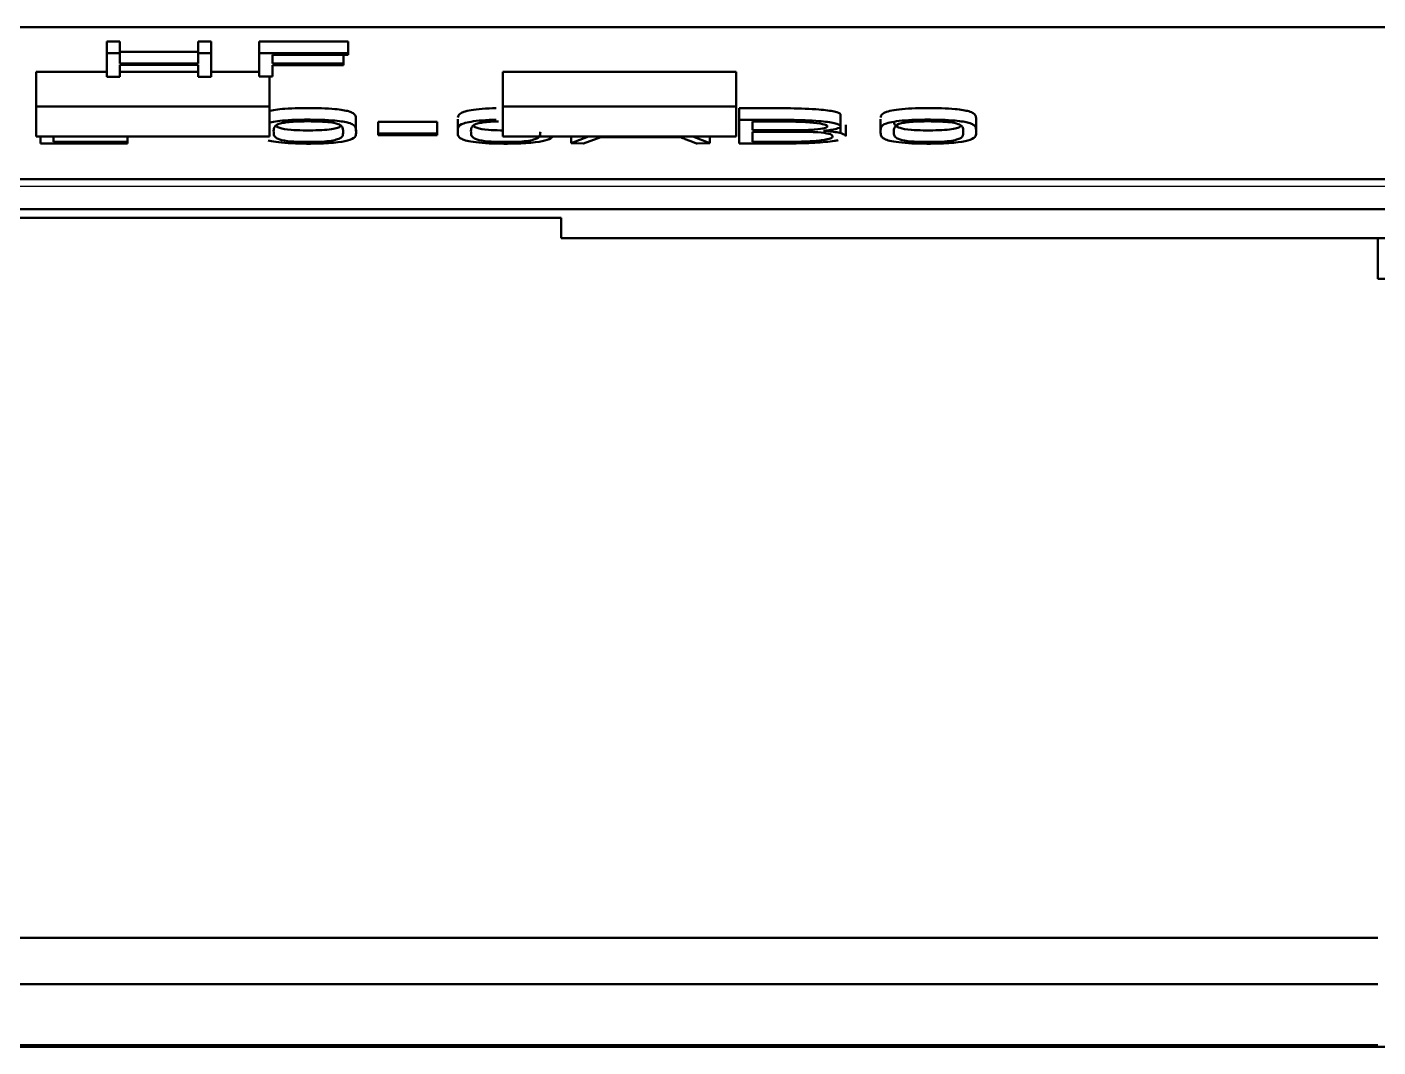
# Model space of a CAD drawing. Header units: millimetres. Extents: x 0 to 594, y 0 to 420.
# Drawn here: x 268.56 to 280.14, y 48.13 to 56.87 of the extents above; entities that cross this region are included whole.
import ezdxf

# ---------------------------------------------------------------- set-up
doc = ezdxf.new("R2010")
doc.units = ezdxf.units.MM
doc.layers.add('1', color=7, linetype='Continuous')

msp = doc.modelspace()

# ---------------------------------------------------------------- linework, layer by layer
at = {"layer": '1', "color": 7, "linetype": 'Continuous', "lineweight": 50}
for p, q in [((282.041, 56.866), (257.241, 56.866)), ((269.359, 56.742), (269.248, 56.742)), ((269.248, 56.643), (269.248, 56.742)), ((269.359, 56.643), (269.359, 56.742)), ((270.142, 56.742), (270.029, 56.742)), ((270.029, 56.643), (270.029, 56.742)), ((270.142, 56.643), (270.142, 56.742)), ((271.314, 56.742), (270.552, 56.742)), ((270.552, 56.643), (270.552, 56.742)), ((271.314, 56.643), (271.314, 56.742)), ((269.248, 56.643), (269.248, 56.44)), ((269.359, 56.643), (269.248, 56.643)), ((270.029, 56.654), (269.359, 56.654)), ((269.359, 56.555), (269.359, 56.643)), ((270.029, 56.643), (270.029, 56.555)), ((270.142, 56.643), (270.029, 56.643)), ((270.142, 56.44), (270.142, 56.643)), ((270.552, 56.643), (270.552, 56.441)), ((271.314, 56.643), (270.552, 56.643)), ((270.666, 56.554), (270.666, 56.629)), ((270.666, 56.629), (271.314, 56.629)), ((271.274, 56.554), (271.274, 56.629)), ((271.314, 56.629), (271.314, 56.643)), ((270.029, 56.555), (269.359, 56.555)), ((269.359, 56.44), (269.359, 56.541)), ((269.359, 56.541), (270.029, 56.541)), ((270.029, 56.541), (270.029, 56.44)), ((271.274, 56.554), (270.666, 56.554)), ((270.666, 56.441), (270.666, 56.54)), ((270.666, 56.54), (271.274, 56.54)), ((271.274, 56.54), (271.274, 56.554)), ((268.641, 56.184), (268.641, 56.482)), ((269.248, 56.482), (268.641, 56.482)), ((269.248, 56.44), (269.359, 56.44)), ((270.029, 56.482), (269.359, 56.482)), ((270.029, 56.44), (270.142, 56.44)), ((270.552, 56.482), (270.142, 56.482)), ((270.552, 56.441), (270.666, 56.441)), ((270.641, 56.184), (270.641, 56.441)), ((272.641, 56.184), (272.641, 56.482)), ((274.641, 56.482), (272.641, 56.482)), ((274.641, 56.184), (274.641, 56.482)), ((268.641, 56.184), (268.641, 55.928)), ((270.641, 56.184), (268.641, 56.184)), ((270.641, 55.928), (270.641, 56.184)), ((272.641, 56.184), (272.641, 55.928)), ((274.641, 56.184), (272.641, 56.184)), ((274.641, 55.928), (274.641, 56.184)), ((274.667, 56.071), (274.667, 56.171)), ((271.382, 55.973), (271.382, 56.073)), ((272.079, 56.053), (271.573, 56.053)), ((271.573, 55.953), (271.573, 56.053)), ((272.079, 55.953), (272.079, 56.053)), ((272.254, 56.077), (272.254, 55.977)), ((274.667, 55.868), (274.667, 56.071)), ((274.78, 56.057), (274.78, 55.983)), ((275.535, 55.952), (275.535, 56.115)), ((275.878, 56.077), (275.878, 55.977)), ((276.697, 55.973), (276.697, 56.073)), ((268.641, 55.928), (270.641, 55.928)), ((268.677, 55.928), (268.677, 55.868)), ((268.79, 55.883), (268.79, 55.928)), ((269.425, 55.883), (269.425, 55.928)), ((271.573, 55.953), (271.573, 55.939)), ((272.079, 55.953), (271.573, 55.953)), ((271.573, 55.939), (272.079, 55.939)), ((272.079, 55.939), (272.079, 55.953)), ((272.641, 55.928), (274.641, 55.928)), ((273.227, 55.872), (273.227, 55.928)), ((273.376, 55.928), (273.227, 55.872)), ((274.416, 55.872), (274.27, 55.928)), ((274.416, 55.872), (274.416, 55.928)), ((274.78, 55.969), (274.78, 55.883)), ((275.579, 55.93), (275.579, 56.029)), ((268.677, 55.868), (269.425, 55.868)), ((269.425, 55.883), (268.79, 55.883)), ((269.425, 55.868), (269.425, 55.883)), ((273.227, 55.872), (273.333, 55.867)), ((273.333, 55.867), (273.479, 55.922)), ((273.479, 55.922), (274.165, 55.922)), ((274.307, 55.867), (274.416, 55.872)), ((282.041, 55.562), (257.241, 55.562)), ((258.141, 55.306), (281.141, 55.306)), ((273.141, 55.232), (266.141, 55.232)), ((281.291, 55.056), (273.141, 55.056)), ((280.141, 54.708), (280.141, 55.056)), ((281.291, 54.708), (280.141, 54.708)), ((280.141, 49.063), (259.141, 49.063)), ((280.141, 48.667), (259.141, 48.667)), ((280.141, 48.144), (259.141, 48.144)), ((277.241, 48.129), (282.741, 48.129))]:
    msp.add_line(p, q, dxfattribs=at)
at = {"layer": '1', "color": 7, "linetype": 'Continuous', "lineweight": 25}
msp.add_line((282.141, 55.499), (257.141, 55.499), dxfattribs=at)
at = {"layer": '1', "color": 7, "linetype": 'Continuous', "lineweight": 50}
for points, knots in [([(270.893, 56.171), (270.851, 56.17), (270.742, 56.166), (270.666, 56.154), (270.634, 56.145)], [0, 0, 0, 0, 0.378788, 1, 1, 1, 1]), ([(271.382, 56.073), (271.382, 56.08), (271.382, 56.099), (271.371, 56.123), (271.319, 56.147), (271.227, 56.163), (271.067, 56.172), (270.957, 56.173), (270.893, 56.171)], [0, 0, 0, 0, 0.170174, 0.407267, 0.525814, 0.703633, 0.82218, 1, 1, 1, 1]), ([(272.584, 56.171), (272.542, 56.17), (272.418, 56.165), (272.284, 56.14), (272.261, 56.113), (272.256, 56.097), (272.255, 56.091)], [0, 0, 0, 0, 0.166667, 0.5, 0.833333, 1, 1, 1, 1]), ([(274.667, 56.171), (274.726, 56.171), (274.872, 56.17), (275.105, 56.172), (275.339, 56.163), (275.495, 56.143), (275.532, 56.126), (275.535, 56.116), (275.535, 56.115)], [0, 0, 0, 0, 0.160794, 0.396669, 0.631844, 0.802858, 0.972626, 1, 1, 1, 1]), ([(276.208, 56.171), (276.166, 56.17), (276.042, 56.165), (275.907, 56.14), (275.884, 56.113), (275.88, 56.097), (275.879, 56.091)], [0, 0, 0, 0, 0.166667, 0.5, 0.833333, 1, 1, 1, 1]), ([(276.697, 56.073), (276.697, 56.08), (276.697, 56.099), (276.686, 56.123), (276.634, 56.147), (276.542, 56.163), (276.382, 56.172), (276.272, 56.173), (276.208, 56.171)], [0, 0, 0, 0, 0.170174, 0.407267, 0.525814, 0.703633, 0.82218, 1, 1, 1, 1]), ([(270.629, 55.895), (270.646, 55.89), (270.69, 55.881), (270.835, 55.867), (271.038, 55.865), (271.241, 55.877), (271.351, 55.902), (271.383, 55.932), (271.382, 55.964), (271.383, 55.997), (271.371, 56.024), (271.319, 56.048), (271.227, 56.064), (271.067, 56.073), (270.957, 56.073), (270.893, 56.072)], [0, 0, 0, 0, 0.05, 0.1, 0.2, 0.275, 0.35, 0.45, 0.55, 0.65, 0.75, 0.8, 0.875, 0.925, 1, 1, 1, 1]), ([(270.893, 56.072), (270.851, 56.071), (270.742, 56.066), (270.666, 56.054), (270.634, 56.046)], [0, 0, 0, 0, 0.378788, 1, 1, 1, 1]), ([(271.119, 56.054), (271.089, 56.056), (271.001, 56.059), (270.855, 56.058), (270.713, 56.041), (270.687, 56.016), (270.674, 55.989), (270.677, 55.966), (270.677, 55.944), (270.686, 55.924), (270.719, 55.902), (270.803, 55.886), (270.963, 55.88), (271.155, 55.883), (271.256, 55.912), (271.272, 55.942), (271.272, 55.974), (271.27, 56.003), (271.255, 56.025), (271.211, 56.043), (271.149, 56.052), (271.119, 56.054)], [0, 0, 0, 0, 0.03125, 0.078125, 0.125, 0.1875, 0.25, 0.3125, 0.34375, 0.40625, 0.453125, 0.5, 0.53125, 0.59375, 0.65625, 0.71875, 0.8125, 0.875, 0.921875, 0.96875, 1, 1, 1, 1]), ([(272.584, 56.072), (272.542, 56.071), (272.418, 56.066), (272.284, 56.041), (272.251, 56.003), (272.255, 55.965), (272.255, 55.932), (272.284, 55.906), (272.345, 55.884), (272.526, 55.867), (272.729, 55.865), (272.932, 55.877), (273.037, 55.901), (273.059, 55.918), (273.066, 55.928)], [0, 0, 0, 0, 0.048136, 0.144408, 0.24068, 0.385087, 0.481359, 0.529495, 0.625767, 0.673903, 0.770175, 0.842379, 0.914583, 1, 1, 1, 1]), ([(272.602, 56.058), (272.585, 56.057), (272.518, 56.055), (272.404, 56.041), (272.378, 56.016), (272.365, 55.989), (272.368, 55.966), (272.368, 55.944), (272.377, 55.924), (272.41, 55.902), (272.494, 55.886), (272.654, 55.88), (272.846, 55.883), (272.947, 55.912), (272.961, 55.939), (272.962, 55.958), (272.962, 55.968)], [0, 0, 0, 0, 0.021512, 0.086113, 0.172247, 0.258382, 0.344516, 0.387584, 0.473718, 0.538319, 0.60292, 0.645987, 0.732122, 0.818256, 0.904391, 1, 1, 1, 1]), ([(274.667, 56.071), (274.726, 56.071), (274.872, 56.071), (275.105, 56.073), (275.339, 56.064), (275.495, 56.044), (275.545, 56.021), (275.527, 56), (275.464, 55.985), (275.412, 55.979), (275.388, 55.977)], [0, 0, 0, 0, 0.121799, 0.300471, 0.478612, 0.608153, 0.736749, 0.853072, 0.938599, 1, 1, 1, 1]), ([(274.78, 55.983), (274.828, 55.983), (274.913, 55.983), (275.043, 55.983), (275.173, 55.982), (275.317, 55.985), (275.415, 56.001), (275.431, 56.019), (275.387, 56.037), (275.272, 56.051), (275.098, 56.058), (274.93, 56.057), (274.82, 56.057), (274.78, 56.057)], [0, 0, 0, 0, 0.089881, 0.159215, 0.241238, 0.333496, 0.41712, 0.515535, 0.593949, 0.688978, 0.794399, 0.924872, 1, 1, 1, 1]), ([(276.208, 56.072), (276.166, 56.071), (276.042, 56.066), (275.907, 56.041), (275.875, 56.003), (275.879, 55.965), (275.879, 55.932), (275.908, 55.906), (275.969, 55.884), (276.15, 55.867), (276.353, 55.865), (276.556, 55.877), (276.666, 55.902), (276.697, 55.932), (276.697, 55.964), (276.698, 55.997), (276.686, 56.024), (276.634, 56.048), (276.542, 56.064), (276.382, 56.073), (276.272, 56.073), (276.208, 56.072)], [0, 0, 0, 0, 0.03125, 0.09375, 0.15625, 0.25, 0.3125, 0.34375, 0.40625, 0.4375, 0.5, 0.546875, 0.59375, 0.65625, 0.71875, 0.78125, 0.84375, 0.875, 0.921875, 0.953125, 1, 1, 1, 1]), ([(276.434, 56.054), (276.404, 56.056), (276.316, 56.059), (276.17, 56.058), (276.028, 56.041), (276.002, 56.016), (275.989, 55.989), (275.992, 55.966), (275.992, 55.944), (276.001, 55.924), (276.034, 55.902), (276.118, 55.886), (276.278, 55.88), (276.47, 55.883), (276.571, 55.912), (276.587, 55.942), (276.587, 55.974), (276.585, 56.003), (276.569, 56.025), (276.526, 56.043), (276.464, 56.052), (276.434, 56.054)], [0, 0, 0, 0, 0.03125, 0.078125, 0.125, 0.1875, 0.25, 0.3125, 0.34375, 0.40625, 0.453125, 0.5, 0.53125, 0.59375, 0.65625, 0.71875, 0.8125, 0.875, 0.921875, 0.96875, 1, 1, 1, 1]), ([(275.992, 56.053), (275.992, 56.052), (275.993, 56.041), (276.001, 56.023), (276.034, 56.001), (276.118, 55.985), (276.278, 55.979), (276.47, 55.983), (276.552, 56.005), (276.57, 56.018), (276.574, 56.022)], [0, 0, 0, 0, 0.038153, 0.215199, 0.347984, 0.480768, 0.569291, 0.746337, 0.923383, 1, 1, 1, 1]), ([(270.7, 56.015), (270.707, 56.01), (270.729, 55.999), (270.803, 55.985), (270.963, 55.979), (271.155, 55.983), (271.237, 56.005), (271.255, 56.018), (271.259, 56.022)], [0, 0, 0, 0, 0.123103, 0.301685, 0.420739, 0.658849, 0.896958, 1, 1, 1, 1]), ([(272.391, 56.015), (272.398, 56.01), (272.42, 55.999), (272.494, 55.985), (272.59, 55.981), (272.633, 55.981), (272.639, 55.981)], [0, 0, 0, 0, 0.278406, 0.682283, 0.951535, 1, 1, 1, 1]), ([(274.78, 55.883), (274.819, 55.883), (274.923, 55.883), (275.064, 55.882), (275.216, 55.884), (275.351, 55.891), (275.46, 55.91), (275.471, 55.931), (275.45, 55.952), (275.337, 55.967), (275.16, 55.969), (274.975, 55.968), (274.845, 55.969), (274.78, 55.969)], [0, 0, 0, 0, 0.066156, 0.175169, 0.23737, 0.32413, 0.412445, 0.52466, 0.605148, 0.683631, 0.78156, 0.89078, 1, 1, 1, 1]), ([(275.388, 55.977), (275.441, 55.973), (275.539, 55.962), (275.576, 55.943), (275.579, 55.932), (275.579, 55.93)], [0, 0, 0, 0, 0.388528, 0.89, 1, 1, 1, 1]), ([(274.165, 55.922), (274.171, 55.919), (274.184, 55.914), (274.202, 55.907), (274.219, 55.9), (274.235, 55.894), (274.251, 55.888), (274.265, 55.883), (274.28, 55.878), (274.294, 55.872), (274.303, 55.869), (274.307, 55.867)], [0, 0, 0, 0, 0.138948, 0.27018, 0.393699, 0.508312, 0.612826, 0.707241, 0.810993, 0.908573, 1, 1, 1, 1]), ([(275.514, 55.896), (275.504, 55.894), (275.454, 55.885), (275.335, 55.875), (275.17, 55.869), (275.01, 55.868), (274.841, 55.869), (274.725, 55.868), (274.667, 55.868)], [0, 0, 0, 0, 0.062009, 0.287583, 0.445699, 0.619191, 0.809595, 1, 1, 1, 1]), ([(264.575, 48.129), (264.71, 48.129), (264.845, 48.129), (267.038, 48.129), (269.089, 48.129), (273.176, 48.129), (275.212, 48.129), (277.241, 48.129)], [0, 0, 0, 0, 0.03177, 0.03177, 0.515885, 0.515885, 1, 1, 1, 1])]:
    msp.add_open_spline(points, degree=3, knots=knots, dxfattribs=at)
msp.add_open_spline([(273.141, 55.056), (273.141, 55.114), (273.141, 55.173), (273.141, 55.232)], degree=3, dxfattribs=at)

doc.saveas('drawing.dxf')
